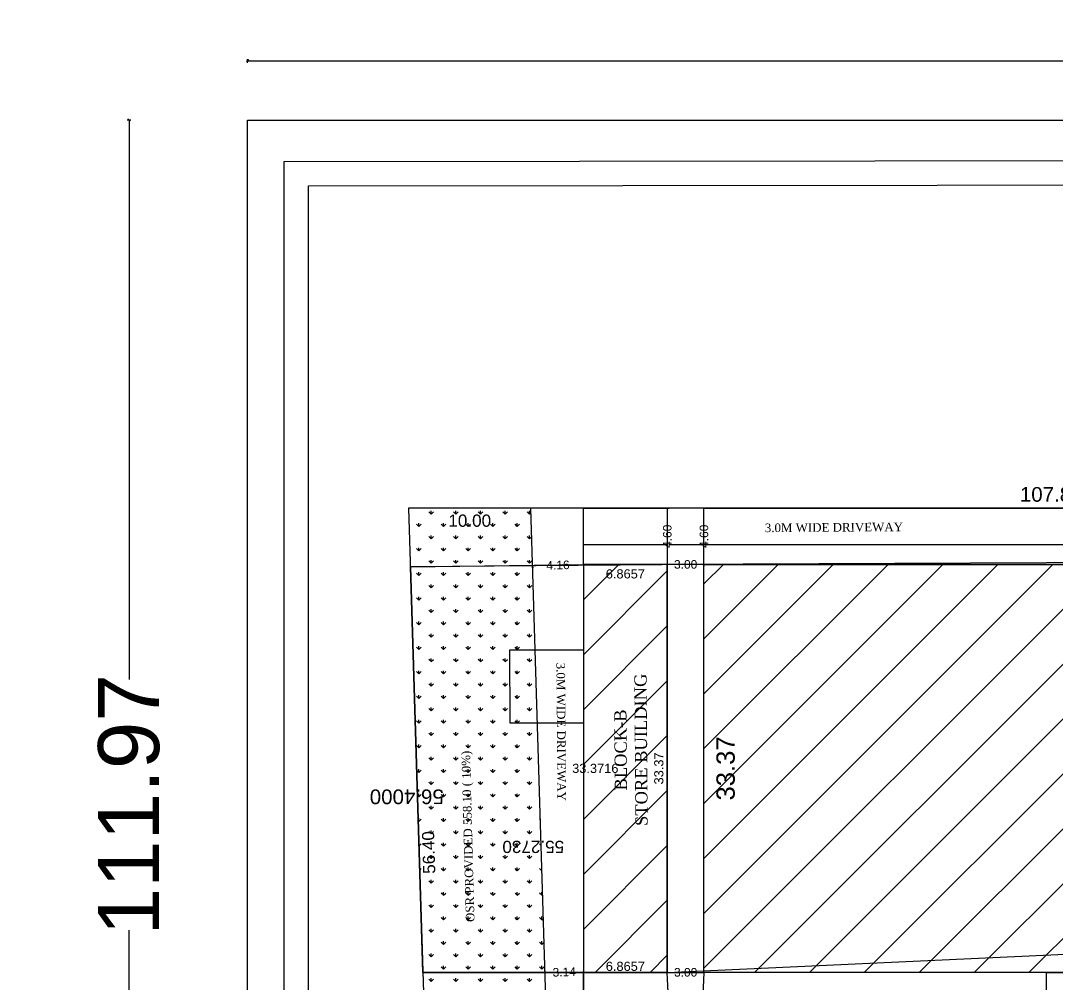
# Model space of a CAD drawing. Header units: metres. Extents: x 0 to 2231, y 0 to 2243.
# Drawn here: x 1868.5 to 1953.3, y 2162.8 to 2241.6 of the extents above; entities that cross this region are included whole.
import ezdxf

# ---------------------------------------------------------------- set-up
doc = ezdxf.new("R2010")
doc.units = ezdxf.units.M
for name, color, linetype in [('AS_AT_SITE', 6, 'Continuous'), ('BLK_1_LVL_0_BLDG_FOOT_PRINT', 1, 'Continuous'), ('BLK_1_LVL_0_REAR_SETBACK', 11, 'Continuous'), ('BLK_1_LVL_0_SIDE_SETBACK1', 171, 'Continuous'), ('BLK_1_LVL_0_SIDE_SETBACK2', 102, 'Continuous'), ('BLK_2_LVL_0_BLDG_FOOT_PRINT', 1, 'Continuous'), ('BLK_2_LVL_0_FRONT_SETBACK', 2, 'Continuous'), ('BLK_2_LVL_0_REAR_SETBACK', 11, 'Continuous'), ('BLK_2_LVL_0_SIDE_SETBACK1', 171, 'Continuous'), ('BLK_2_LVL_0_SIDE_SETBACK2', 102, 'Continuous'), ('DISTANCE_BLK', 238, 'Continuous'), ('FMB_OR_PLR', 70, 'Continuous'), ('INTERNAL_VEHICULAR_ACCESS_DIST', 161, 'Continuous'), ('OSR_PLAN', 7, 'Continuous'), ('PLOT_BOUNDARY', 70, 'Continuous'), ('SUPER_IMPOSED', 5, 'Continuous')]:
    doc.layers.add(name, color=color, linetype=linetype)
doc.styles.get("Standard").update_dxf_attribs({"font": 'arial.ttf'})
doc.dimstyles.get("Standard").update_dxf_attribs({"dimtxt": 0.18, "dimasz": 0.18, "dimexe": 0.18, "dimexo": 0.0625, "dimgap": 0.09, "dimtad": 0, "dimtih": 1, "dimtoh": 1, "dimdec": 4, "dimzin": 0, "dimdsep": 46, "dimtxsty": 'Standard', "dimcen": 0.09, "dimadec": 0, "dimazin": 0, "dimtfac": 1, "dimtdec": 4, "dimtofl": 0, "dimtmove": 0, "dimatfit": 3, "dimfxl": 0, "dimtolj": 1, "dimtzin": 0, "dimarcsym": 0})
doc.dimstyles.new('STANDARD$0', dxfattribs={"dimtxt": 0.25, "dimasz": 0.18, "dimexe": 0.15, "dimexo": 0.15, "dimgap": 0.1, "dimtad": 0, "dimzin": 0, "dimdsep": 46, "dimtxsty": 'Standard', "dimblk": 'OBLIQUE', "dimcen": 0.0625, "dimdle": 0.02, "dimadec": 0, "dimazin": 0, "dimtfac": 1, "dimtix": 1, "dimtofl": 0, "dimtmove": 2, "dimatfit": 3, "dimldrblk": 'OBLIQUE', "dimfxl": 0, "dimtolj": 1, "dimtzin": 0, "dimarcsym": 0})

# ---------------------------------------------------------------- blocks, each defined once
blk = doc.blocks.new('*D377')
at = {"layer": 'Defpoints', "color": 0}
for p in [(2008.02, 2202.813), (1900.22, 2201.696), (2008.02, 2201.697)]:
    blk.add_point(p, dxfattribs=at)
at = {"color": 0, "insert": (1952.79, 2202.813), "char_height": 1.2, "attachment_point": 5}
blk.add_mtext('\\A1;107.80', dxfattribs=at)
blk = doc.blocks.new('*D463')
at = {"layer": 'Defpoints', "color": 0}
for p in [(1914.519, 2197.096), (1921.385, 2197.096), (1921.385, 2196.317)]:
    blk.add_point(p, dxfattribs=at)
at = {"color": 0, "insert": (1917.952, 2196.317), "char_height": 0.75, "attachment_point": 5}
blk.add_mtext('\\A1;6.8657', dxfattribs=at)
blk = doc.blocks.new('*D464')
at = {"layer": 'Defpoints', "color": 0}
for p in [(1899.35, 2201.67), (1900.22, 2201.697), (1901.946, 2145.323)]:
    blk.add_point(p, dxfattribs=at)
at = {"color": 0, "insert": (1900.072, 2178.099), "char_height": 1.2, "attachment_point": 5, "rotation": 180}
blk.add_mtext('\\A1;56.4000', dxfattribs=at)
blk = doc.blocks.new('*D466')
at = {"layer": 'Defpoints', "color": 0}
for p in [(1900.22, 2201.696), (1910.22, 2201.697), (1910.22, 2200.667)]:
    blk.add_point(p, dxfattribs=at)
at = {"color": 0, "insert": (1905.22, 2200.667), "char_height": 1, "attachment_point": 5, "rotation": 0.00032}
blk.add_mtext('\\A1;10.00', dxfattribs=at)
blk = doc.blocks.new('*D467')
at = {"layer": 'Defpoints', "color": 0}
for p in [(1910.22, 2201.697), (1911.26, 2146.429), (1911.911, 2146.449)]:
    blk.add_point(p, dxfattribs=at)
at = {"color": 0, "insert": (1910.416, 2174), "char_height": 1, "attachment_point": 5, "rotation": 180}
blk.add_mtext('\\A1;55.2730', dxfattribs=at)
blk = doc.blocks.new('*D468')
at = {"layer": 'Defpoints', "color": 0}
for p in [(1900.22, 2201.696), (1901.002, 2201.72), (1901.946, 2145.323)]:
    blk.add_point(p, dxfattribs=at)
at = {"color": 0, "insert": (1901.865, 2173.534), "char_height": 1, "attachment_point": 5, "rotation": 91.75286}
blk.add_mtext('\\A1;56.40', dxfattribs=at)
blk = doc.blocks.new('*D380')
at = {"layer": 'Defpoints', "color": 0}
for p in [(1921.385, 2164.221), (1914.519, 2163.724), (1921.385, 2163.724)]:
    blk.add_point(p, dxfattribs=at)
at = {"color": 0, "insert": (1917.952, 2164.221), "char_height": 0.75, "attachment_point": 5}
blk.add_mtext('\\A1;6.8657', dxfattribs=at)
blk = doc.blocks.new('*D381')
at = {"layer": 'Defpoints', "color": 0}
for p in [(1914.833, 2197.096), (1915.492, 2197.096), (1914.833, 2163.724)]:
    blk.add_point(p, dxfattribs=at)
at = {"color": 0, "insert": (1915.492, 2180.41), "char_height": 0.75, "attachment_point": 5}
blk.add_mtext('\\A1;33.3716', dxfattribs=at)
blk = doc.blocks.new('*D384')
at = {"color": 0, "lineweight": -2}
blk.add_line((2000.128, 2195.374), (2000.128, 2195.074), dxfattribs=at)
at = {"layer": 'Defpoints', "color": 0}
for p in [(1924.385, 2197.096), (2000.128, 2197.096), (2000.128, 2195.224)]:
    blk.add_point(p, dxfattribs=at)
at = {"color": 0, "insert": (1962.257, 2195.224), "char_height": 1.5, "attachment_point": 5}
blk.add_mtext('\\A1;75.74', dxfattribs=at)
blk = doc.blocks.new('_Oblique')
at = {"color": 0, "lineweight": -2}
blk.add_line((-0.5, -0.5), (0.5, 0.5), dxfattribs=at)
blk = doc.blocks.new('*D351')
at = {"color": 0, "lineweight": -2}
blk.add_line((1926.012, 2197.096), (1926.312, 2197.096), dxfattribs=at)
at = {"layer": 'Defpoints', "color": 0}
for p in [(1924.385, 2197.096), (1926.162, 2197.096), (1924.385, 2163.724)]:
    blk.add_point(p, dxfattribs=at)
at = {"color": 0, "insert": (1926.162, 2180.41), "char_height": 1.5, "attachment_point": 5, "rotation": 90}
blk.add_mtext('\\A1;33.37', dxfattribs=at)
blk = doc.blocks.new('*D354')
at = {"color": 0, "lineweight": -2}
blk.add_line((1924.385, 2201.697), (1924.535, 2201.697), dxfattribs=at)
at = {"layer": 'Defpoints', "color": 0}
for p in [(1924.385, 2201.697), (1924.385, 2201.697), (1924.385, 2197.096)]:
    blk.add_point(p, dxfattribs=at)
at = {"color": 0, "insert": (1924.385, 2199.396), "char_height": 0.7, "attachment_point": 5, "rotation": 90}
blk.add_mtext('\\A1;4.60', dxfattribs=at)
blk = doc.blocks.new('*D355')
at = {"color": 0, "lineweight": -2}
blk.add_line((1921.385, 2201.697), (1921.535, 2201.697), dxfattribs=at)
at = {"layer": 'Defpoints', "color": 0}
for p in [(1921.385, 2201.697), (1921.385, 2201.697), (1921.385, 2197.096)]:
    blk.add_point(p, dxfattribs=at)
at = {"color": 0, "insert": (1921.385, 2199.396), "char_height": 0.7, "attachment_point": 5, "rotation": 90}
blk.add_mtext('\\A1;4.60', dxfattribs=at)
blk = doc.blocks.new('*D356')
at = {"color": 0, "lineweight": -2}
blk.add_line((1924.385, 2163.731), (1924.385, 2163.881), dxfattribs=at)
at = {"layer": 'Defpoints', "color": 0}
for p in [(1921.385, 2163.724), (1924.385, 2163.731), (1924.385, 2163.724)]:
    blk.add_point(p, dxfattribs=at)
at = {"color": 0, "insert": (1922.885, 2163.731), "char_height": 0.7, "attachment_point": 5}
blk.add_mtext('\\A1;3.00', dxfattribs=at)
blk = doc.blocks.new('*D357')
at = {"color": 0, "lineweight": -2}
blk.add_line((1924.385, 2197.094), (1924.385, 2196.944), dxfattribs=at)
at = {"layer": 'Defpoints', "color": 0}
for p in [(1921.385, 2197.096), (1924.385, 2197.096), (1924.385, 2197.094)]:
    blk.add_point(p, dxfattribs=at)
at = {"color": 0, "insert": (1922.885, 2197.094), "char_height": 0.7, "attachment_point": 5}
blk.add_mtext('\\A1;3.00', dxfattribs=at)
blk = doc.blocks.new('*D358')
at = {"color": 0, "lineweight": -2}
blk.add_line((1926.156, 2148.06), (1926.305, 2148.076), dxfattribs=at)
at = {"layer": 'Defpoints', "color": 0}
for p in [(1924.385, 2163.724), (1926.156, 2148.06), (1926.156, 2148.06)]:
    blk.add_point(p, dxfattribs=at)
at = {"color": 0, "insert": (1925.27, 2155.892), "char_height": 0.7, "attachment_point": 5, "rotation": 276.44914}
blk.add_mtext('\\A1;15.76', dxfattribs=at)
blk = doc.blocks.new('*D359')
at = {"color": 0, "lineweight": -2}
blk.add_line((1911.383, 2163.708), (1911.378, 2163.858), dxfattribs=at)
at = {"layer": 'Defpoints', "color": 0}
for p in [(1911.383, 2163.708), (1911.385, 2163.628), (1914.519, 2163.724)]:
    blk.add_point(p, dxfattribs=at)
at = {"color": 0, "insert": (1912.95, 2163.756), "char_height": 0.7, "attachment_point": 5, "rotation": 1.75287}
blk.add_mtext('\\A1;3.14', dxfattribs=at)
blk = doc.blocks.new('*D360')
at = {"color": 0, "lineweight": -2}
blk.add_line((1910.365, 2196.968), (1910.37, 2196.819), dxfattribs=at)
at = {"layer": 'Defpoints', "color": 0}
for p in [(1914.519, 2197.096), (1910.365, 2196.968), (1910.365, 2196.968)]:
    blk.add_point(p, dxfattribs=at)
at = {"color": 0, "insert": (1912.442, 2197.032), "char_height": 0.7, "attachment_point": 5, "rotation": 1.75287}
blk.add_mtext('\\A1;4.16', dxfattribs=at)
blk = doc.blocks.new('*D361')
at = {"color": 0, "lineweight": -2}
blk.add_line((2000.128, 2166.773), (2000.128, 2166.821), dxfattribs=at)
at = {"layer": 'Defpoints', "color": 0}
for p in [(2000.128, 2166.671), (1924.385, 2163.724, -18.984), (2000.128, 2163.724, -18.984)]:
    blk.add_point(p, dxfattribs=at)
at = {"color": 0, "insert": (1962.257, 2166.671), "char_height": 1.5, "attachment_point": 5}
blk.add_mtext('\\A1;75.74', dxfattribs=at)
blk = doc.blocks.new('*D363')
at = {"layer": 'Defpoints', "color": 0}
for p in [(1921.385, 2197.096, -18.984), (1920.693, 2163.724), (1921.385, 2163.724, -18.984)]:
    blk.add_point(p, dxfattribs=at)
at = {"color": 0, "insert": (1920.693, 2180.41), "char_height": 0.75, "attachment_point": 5, "rotation": 90}
blk.add_mtext('\\A1;33.37', dxfattribs=at)
blk = doc.blocks.new('*D567')
at = {"color": 0, "lineweight": -2}
for p, q in [((1887.03, 2238.278), (2048.761, 2238.278)), ((1887.05, 2238.128), (1887.05, 2238.428)), ((2231.394, 2238.278), (2069.663, 2238.278)), ((2231.374, 2238.128), (2231.374, 2238.428))]:
    blk.add_line(p, q, dxfattribs=at)
at = {"layer": 'Defpoints', "color": 0}
for p in [(2231.374, 2238.278), (1887.05, 2233.422), (2231.374, 2233.422)]:
    blk.add_point(p, dxfattribs=at)
at = {"color": 0, "lineweight": -2, "xscale": 0.18, "yscale": 0.18, "zscale": 0.18, "rotation": 180}
blk.add_blockref('_Oblique', (1887.05, 2238.278), dxfattribs=at)
at = {"color": 0, "lineweight": -2, "xscale": 0.18, "yscale": 0.18, "zscale": 0.18}
blk.add_blockref('_Oblique', (2231.374, 2238.278), dxfattribs=at)
at = {"color": 0, "insert": (2059.212, 2238.278), "char_height": 5, "attachment_point": 5}
blk.add_mtext('\\A1;344.32', dxfattribs=at)
blk = doc.blocks.new('*D568')
at = {"color": 0, "lineweight": -2}
for p, q in [((1877.499, 2233.422), (1877.199, 2233.422)), ((1877.349, 2233.442), (1877.349, 2187.681)), ((1877.349, 2121.433), (1877.349, 2167.194)), ((1877.499, 2121.453), (1877.199, 2121.453))]:
    blk.add_line(p, q, dxfattribs=at)
at = {"layer": 'Defpoints', "color": 0}
for p in [(1887.05, 2233.422), (1877.349, 2121.453), (1887.05, 2121.453)]:
    blk.add_point(p, dxfattribs=at)
at = {"color": 0, "lineweight": -2, "xscale": 0.18, "yscale": 0.18, "zscale": 0.18}
for p, rotation in [((1877.349, 2233.422), 90), ((1877.349, 2121.453), 270)]:
    blk.add_blockref('_Oblique', p, dxfattribs=dict(at, rotation=rotation))
at = {"color": 0, "insert": (1877.349, 2177.437), "char_height": 5, "attachment_point": 5, "rotation": 90}
blk.add_mtext('\\A1;111.97', dxfattribs=at)

msp = doc.modelspace()

# ---------------------------------------------------------------- hatches: boundary and pattern name
h = msp.add_hatch()
h.set_pattern_fill('GRASS', color=256, scale=0.056)
h.set_pattern_definition([(90, (-64365.3206, -38816.8628), (-1.005788685, 1.005788685), [0.2667, -1.74487737]), (45, (-64365.3206, -38816.8628), (-1.005788686, 1.005788686), [0.2667, -1.1557]), (135, (-64365.3206, -38816.8628), (-1.005788686, -1.005788686), [0.2667, -1.1557])])
h.paths.add_polyline_path([(1910.22037, 2201.69651), (1900.22037, 2201.69651), (1901.94556, 2145.3229), (1911.91109, 2146.44937)])
h.paths.add_polyline_path([(1904.82656, 2145.22272), (1908.79718, 2145.67155), (1908.56572, 2147.71922), (1904.5951, 2147.27039)], flags=9)
h.paths.add_polyline_path([(1903.17979, 2199.62947), (1907.1757, 2199.62949), (1907.17569, 2201.6902), (1903.17978, 2201.69018)], flags=24)
h.paths.add_polyline_path([(1913.18629, 2175.03684), (1907.63649, 2175.03684), (1907.63649, 2172.97613), (1913.18629, 2172.97613)], flags=9)
h.paths.add_polyline_path([(1902.96265, 2171.57275), (1902.84042, 2175.56679), (1900.78068, 2175.50376), (1900.90291, 2171.50972)], flags=24)
h.paths.add_polyline_path([(1906.02081, 2167.65893), (1905.64712, 2181.69913), (1904.15302, 2181.65937), (1904.52671, 2167.61917)], flags=24)
h = msp.add_hatch()
h.set_pattern_fill('ANSI31', color=256)
h.set_pattern_definition([(45, (-64365.498, -38815.3877), (-2.24506403, 2.24506403), [])])
h.paths.add_polyline_path([(1921.38509, 2197.09561), (1914.51939, 2197.09561), (1914.51939, 2163.72404), (1921.38509, 2163.72404)])
h.paths.add_polyline_path([(1916.74922, 2195.53866), (1919.16345, 2195.53866), (1919.16345, 2197.0842), (1916.74922, 2197.0842)], flags=24)
h.paths.add_polyline_path([(1916.74922, 2163.44256), (1919.16344, 2163.44256), (1919.16344, 2164.98809), (1916.74922, 2164.98809)], flags=9)
h.paths.add_polyline_path([(1916.26993, 2178.91315), (1916.26993, 2181.91008), (1914.72439, 2181.91008), (1914.72439, 2178.91315)], flags=24)
h.paths.add_polyline_path([(0, 0), (0, 0), (0, 0), (0, 0)], flags=25)
h = msp.add_hatch()
h.set_pattern_fill('ANSI31', color=256)
h.set_pattern_definition([(45, (-65732.0697, -38789.5973), (-2.24506403, 2.24506403), [])])
h.paths.add_polyline_path([(2000.12832, 2197.10971), (1924.38509, 2197.10971), (1924.38509, 2163.73813), (2000.12832, 2163.73813)])
h.paths.add_polyline_path([(1959.2608, 2192.91905), (1965.25466, 2192.91905), (1965.25466, 2196.01011), (1959.2608, 2196.01011)], flags=24)
h.paths.add_polyline_path([(1927.71826, 2177.43057), (1927.71826, 2183.42443), (1924.62719, 2183.42443), (1924.62719, 2177.43057)], flags=24)
h.paths.add_polyline_path([(1956.75614, 2181.95365), (1966.4866, 2182.02283), (1966.47142, 2184.15796), (1956.74096, 2184.08878)], flags=24)
h.paths.add_polyline_path([(1955.93394, 2177.88099), (1968.24473, 2177.96852), (1968.2177, 2181.77027), (1955.90691, 2181.68275)], flags=24)

# ---------------------------------------------------------------- linework, layer by layer
for p, q in [((2008.02037, 2201.69651), (1900.22037, 2201.69651)), ((1921.42677, 2198.69651), (1914.51939, 2198.69651)), ((1914.51939, 2197.09561), (1914.51939, 2198.69651)), ((2008.15875, 2198.69651), (1921.56232, 2198.69651)), ((1914.51939, 2162.24888), (1914.51939, 2163.80358))]:
    msp.add_line(p, q)
for points in [[(1887.04979, 2233.42151), (2231.37444, 2233.42151), (2231.37444, 2121.45315), (1887.04979, 2121.45315)], [(1890.03211, 2230.05315), (2228.37444, 2230.42151), (2228.37444, 2124.82151), (1890.03211, 2124.45315)], [(1892.03211, 2228.05315), (2226.37444, 2228.42151), (2226.37444, 2126.82151), (1892.03211, 2126.45315)], [(1914.51939, 2197.09561), (1914.51939, 2163.72404), (1921.38509, 2163.72404), (1921.38509, 2197.09561)]]:
    msp.add_lwpolyline(points, close=True)
at = {"layer": 'AS_AT_SITE', "color": 6}
msp.add_lwpolyline([(2008.02037, 2201.69651), (1900.22037, 2201.69651), (1901.94556, 2145.3229), (2010.05707, 2157.54345)], close=True, dxfattribs=at)
at = {"layer": 'BLK_1_LVL_0_BLDG_FOOT_PRINT', "color": 1}
msp.add_lwpolyline([(2000.12832, 2163.72404), (1924.38509, 2163.72404), (1924.38509, 2197.09561), (2000.12832, 2197.09561)], close=True, dxfattribs=at)
at = {"layer": 'BLK_1_LVL_0_REAR_SETBACK', "color": 11}
msp.add_lwpolyline([(1924.38509, 2197.09561), (1900.36762, 2196.88491), (1901.38244, 2163.72404), (1924.38509, 2163.72404)], close=True, dxfattribs=at)
at = {"layer": 'BLK_1_LVL_0_SIDE_SETBACK1', "color": 171}
msp.add_lwpolyline([(1924.38509, 2197.09561), (1924.38509, 2201.69651), (2000.12832, 2201.69651), (2000.12832, 2197.09561)], close=True, dxfattribs=at)
at = {"layer": 'BLK_1_LVL_0_SIDE_SETBACK2', "color": 102}
msp.add_lwpolyline([(1924.38509, 2163.72404), (1923.66611, 2147.77812), (2000.12832, 2156.42114), (2000.12832, 2163.72404)], close=True, dxfattribs=at)
at = {"layer": 'BLK_2_LVL_0_BLDG_FOOT_PRINT', "color": 1}
msp.add_lwpolyline([(1914.51939, 2197.09561), (1914.51939, 2163.72404), (1921.38509, 2163.72404), (1921.38509, 2197.09561)], close=True, dxfattribs=at)
at = {"layer": 'BLK_2_LVL_0_FRONT_SETBACK', "color": 2}
msp.add_lwpolyline([(1914.51939, 2163.72404), (1914.45027, 2146.73639), (1922.18156, 2147.61031), (1921.38509, 2163.72404)], close=True, dxfattribs=at)
at = {"layer": 'BLK_2_LVL_0_REAR_SETBACK', "color": 11}
msp.add_lwpolyline([(1914.51939, 2197.09512), (1914.51939, 2201.69651), (1921.38509, 2201.69651), (1921.38509, 2197.09561)], close=True, dxfattribs=at)
at = {"layer": 'BLK_2_LVL_0_SIDE_SETBACK1', "color": 171}
msp.add_lwpolyline([(1921.38509, 2163.72404), (2009.5843, 2167.79251), (2008.21539, 2197.46866), (1921.38509, 2197.09561)], close=True, dxfattribs=at)
at = {"layer": 'BLK_2_LVL_0_SIDE_SETBACK2', "color": 102}
msp.add_lwpolyline([(1914.51939, 2163.72404), (1901.38244, 2163.72404), (1900.36762, 2196.88491), (1914.51939, 2197.09551)], close=True, dxfattribs=at)
at = {"layer": 'DISTANCE_BLK', "color": 238}
for points in [[(1914.51939, 2197.09561), (1914.51939, 2163.72404), (1921.38509, 2163.72404), (1921.38509, 2197.09561)], [(2000.12832, 2163.72404), (1924.38509, 2163.72404), (1924.38509, 2197.09561), (2000.12832, 2197.09561)]]:
    msp.add_lwpolyline(points, close=True, dxfattribs=at)
at = {"layer": 'FMB_OR_PLR', "color": 70}
msp.add_lwpolyline([(2008.02037, 2201.69651), (1900.22037, 2201.69651), (1901.94556, 2145.3229), (2010.05707, 2157.54345)], close=True, dxfattribs=at)
at = {"layer": 'INTERNAL_VEHICULAR_ACCESS_DIST', "color": 161}
for points in [[(1908.497, 2190.10066), (1914.51939, 2190.1219), (1914.51939, 2184.12313), (1908.51943, 2184.1007)], [(1952.39902, 2163.72404), (1958.42149, 2163.72404), (1958.42149, 2157.72527), (1952.42153, 2157.70284)]]:
    msp.add_lwpolyline(points, close=True, dxfattribs=at)
at = {"layer": 'OSR_PLAN', "color": 7}
msp.add_lwpolyline([(1910.22037, 2201.69651), (1900.22037, 2201.69651), (1901.94556, 2145.3229), (1911.91109, 2146.44937)], close=True, dxfattribs=at)
at = {"layer": 'PLOT_BOUNDARY'}
msp.add_lwpolyline([(2008.02037, 2201.69651), (1900.22037, 2201.69651), (1901.94556, 2145.3229), (2010.05707, 2157.54345)], close=True, dxfattribs=at)
at = {"layer": 'SUPER_IMPOSED', "color": 5}
msp.add_lwpolyline([(2008.02037, 2201.69651), (1900.22037, 2201.69651), (1901.94556, 2145.3229), (2010.05707, 2157.54345)], close=True, dxfattribs=at)

# ---------------------------------------------------------------- texts
at = {"attachment_point": 7}
for s, insert, char_height, width, rotation in [('{\\fTimes New Roman|b0|i0|c0|p18;\\W9.58218; \\W1;3.0M WIDE DRIVEWAY}', (1926.83013, 2199.70139), 0.7, 15.9466523, 0.4073419), ('{\\fTimes New Roman|b0|i0|c0|p18;\\W9.58218; \\W1;3.0M WIDE DRIVEWAY}', (1912.28131, 2191.58827), 0.7, 15.9466523, 270.4073419), ('{\\fTimes New Roman|b0|i0|c0|p18;\\W6.48194;  \\W1;BLOCK-B\\P{\\W5.253912; }STORE BUILDING}', (1919.80311, 2173.72461), 1, 15.9466523, 90.4073419), ('{\\fTimes New Roman|b0|i0|c0|p18;OSR PROVIDED 558.10 ( 10%)}', (1905.83772, 2167.86547), 0.7, 25.1738245, 91.5246186)]:
    msp.add_mtext(s, dxfattribs=dict(at, insert=insert, char_height=char_height, width=width, rotation=rotation))

# ---------------------------------------------------------------- dimensions: what is measured, and where the dimension line sits
for base, p1, p2, override, picture, middle in [((2231.37444, 2238.27806), (1887.04979, 2233.42151), (2231.37444, 2233.42151), {"dimtxt": 5}, '*D567', (2059.21212, 2238.27806)), ((2000.12832, 2166.67146, 18.984), (1924.38509, 2163.72404), (2000.12832, 2163.72404), {"dimtxt": 1.5, "dimse1": 1, "dimsd1": 1, "dimsd2": 1}, '*D361', (1962.25671, 2166.67146, 18.984))]:
    dim = msp.add_linear_dim(base=base, p1=p1, p2=p2, dimstyle='STANDARD$0', override=override)
    dim.commit()
    dim.dimension.update_dxf_attribs({"geometry": picture, "text_midpoint": middle})
for base, p1, p2, override, picture, middle in [((1877.34859, 2121.45315), (1887.04979, 2233.42151), (1887.04979, 2121.45315), {"dimtxt": 5}, '*D568', (1877.34859, 2177.43733)), ((1920.69311, 2163.72404, 18.984), (1921.38509, 2197.09561), (1921.38509, 2163.72404), {"dimtxt": 0.75, "dimexe": 0.18, "dimexo": 0.0625, "dimgap": 0.09, "dimcen": 0.09, "dimdle": 0, "dimse1": 1, "dimse2": 1, "dimsd1": 1, "dimsd2": 1, "dimtix": 0, "dimtmove": 0, "dimfxl": 1, "dimfxlon": 0}, '*D363', (1920.69311, 2180.40983, 18.984))]:
    dim = msp.add_linear_dim(base=base, p1=p1, p2=p2, angle=90, dimstyle='STANDARD$0', override=override)
    dim.commit()
    dim.dimension.update_dxf_attribs({"geometry": picture, "text_midpoint": middle})
for base, p1, p2, angle, dimstyle, override, picture, middle in [((2008.02037, 2202.8126), (1900.22038, 2201.69646), (2008.02037, 2201.69651), 0.0000263, 'STANDARD$0', {"dimtxt": 1.2, "dimexe": 0.18, "dimexo": 0.0625, "dimgap": 0.09, "dimcen": 0.09, "dimdle": 0, "dimse1": 1, "dimse2": 1, "dimsd1": 1, "dimsd2": 1, "dimtix": 0, "dimtmove": 0, "dimfxl": 1, "dimfxlon": 0}, '*D377', (1952.79014, 2202.8126)), ((1899.35043, 2201.66989), (1901.94556, 2145.3229), (1900.22037, 2201.69651), 91.752869, 'Standard', {"dimtxt": 1.2, "dimse1": 1, "dimse2": 1, "dimsd1": 1, "dimsd2": 1}, '*D464', (1900.07178, 2178.09852)), ((1910.22038, 2200.66702), (1900.22037, 2201.69646), (1910.22037, 2201.69651), 0.0003178, 'STANDARD$0', {"dimtxt": 1, "dimexe": 0.18, "dimexo": 0.0625, "dimgap": 0.09, "dimcen": 0.09, "dimdle": 0, "dimse1": 1, "dimse2": 1, "dimsd1": 1, "dimsd2": 1, "dimtix": 0, "dimtmove": 0, "dimfxl": 1, "dimfxlon": 0}, '*D466', (1905.22038, 2200.667)), ((1911.25955, 2146.42943), (1910.22037, 2201.69651), (1911.91109, 2146.44937), 271.752869, 'Standard', {"dimtxt": 1, "dimse1": 1, "dimse2": 1, "dimsd1": 1, "dimsd2": 1}, '*D467', (1910.41582, 2173.99967)), ((1915.49204, 2197.09561), (1914.83269, 2163.72404), (1914.83269, 2197.09561), 90, 'Standard', {"dimtxt": 0.75, "dimse1": 1, "dimse2": 1, "dimsd1": 1, "dimsd2": 1}, '*D381', (1915.49204, 2180.40983)), ((2000.12832, 2195.22402), (1924.38509, 2197.09561), (2000.12832, 2197.09561), 0, 'STANDARD$0', {"dimtxt": 1.5, "dimse1": 1, "dimsd1": 1, "dimsd2": 1}, '*D384', (1962.25671, 2195.22402)), ((1926.16249, 2197.09561), (1924.38509, 2163.72404), (1924.38509, 2197.09561), 90, 'STANDARD$0', {"dimtxt": 1.5, "dimse1": 1, "dimsd1": 1, "dimsd2": 1}, '*D351', (1926.16249, 2180.40983))]:
    dim = msp.add_linear_dim(base=base, p1=p1, p2=p2, angle=angle, dimstyle=dimstyle, override=override)
    dim.commit()
    dim.dimension.update_dxf_attribs({"geometry": picture, "text_midpoint": middle, "dimtype": 161})
for p1, p2, distance, dimstyle, override, picture, middle in [((1901.94556, 2145.3229), (1900.22038, 2201.69646), -0.78203, 'STANDARD$0', {"dimtxt": 1, "dimexe": 0.18, "dimexo": 0.0625, "dimgap": 0.09, "dimcen": 0.09, "dimdle": 0, "dimse1": 1, "dimse2": 1, "dimsd1": 1, "dimsd2": 1, "dimtix": 0, "dimtmove": 0, "dimfxl": 1, "dimfxlon": 0}, '*D468', (1901.86464, 2173.5336)), ((1921.38509, 2197.09561), (1921.38509, 2201.69651), 0, 'STANDARD$0', {"dimtxt": 0.7, "dimse1": 1, "dimsd1": 1, "dimsd2": 1}, '*D355', (1921.38509, 2199.39606)), ((1924.38509, 2197.09561), (1924.38509, 2201.69651), 0, 'STANDARD$0', {"dimtxt": 0.7, "dimse1": 1, "dimsd1": 1, "dimsd2": 1}, '*D354', (1924.38509, 2199.39606)), ((1914.51939, 2197.09561), (1910.36506, 2196.96848), 0, 'STANDARD$0', {"dimtxt": 0.7, "dimse1": 1, "dimsd1": 1, "dimsd2": 1}, '*D360', (1912.44223, 2197.03205)), ((1914.51939, 2197.09561), (1921.38509, 2197.09561), -0.77881, 'Standard', {"dimtxt": 0.75, "dimse1": 1, "dimse2": 1, "dimsd1": 1, "dimsd2": 1}, '*D463', (1917.95224, 2196.3168)), ((1921.38509, 2197.09561), (1924.38509, 2197.09561), -0.00172, 'STANDARD$0', {"dimtxt": 0.7, "dimse1": 1, "dimsd1": 1, "dimsd2": 1}, '*D357', (1922.88509, 2197.0939)), ((1914.51939, 2163.72404), (1911.38537, 2163.62813), -0.0795, 'STANDARD$0', {"dimtxt": 0.7, "dimse1": 1, "dimsd1": 1, "dimsd2": 1}, '*D359', (1912.94995, 2163.75555)), ((1914.51939, 2163.72404), (1921.38509, 2163.72404), 0.49666, 'Standard', {"dimtxt": 0.75, "dimse1": 1, "dimse2": 1, "dimsd1": 1, "dimsd2": 1}, '*D380', (1917.95224, 2164.2207)), ((1921.38509, 2163.72404), (1924.38509, 2163.72404), 0.00705, 'STANDARD$0', {"dimtxt": 0.7, "dimse1": 1, "dimsd1": 1, "dimsd2": 1}, '*D356', (1922.88509, 2163.73109)), ((1924.38509, 2163.72404), (1926.15575, 2148.05954), 0, 'STANDARD$0', {"dimtxt": 0.7, "dimse1": 1, "dimsd1": 1, "dimsd2": 1}, '*D358', (1925.27042, 2155.89179))]:
    dim = msp.add_aligned_dim(p1=p1, p2=p2, distance=distance, dimstyle=dimstyle, override=override)
    dim.commit()
    dim.dimension.update_dxf_attribs({"geometry": picture, "text_midpoint": middle})

doc.saveas('drawing.dxf')
